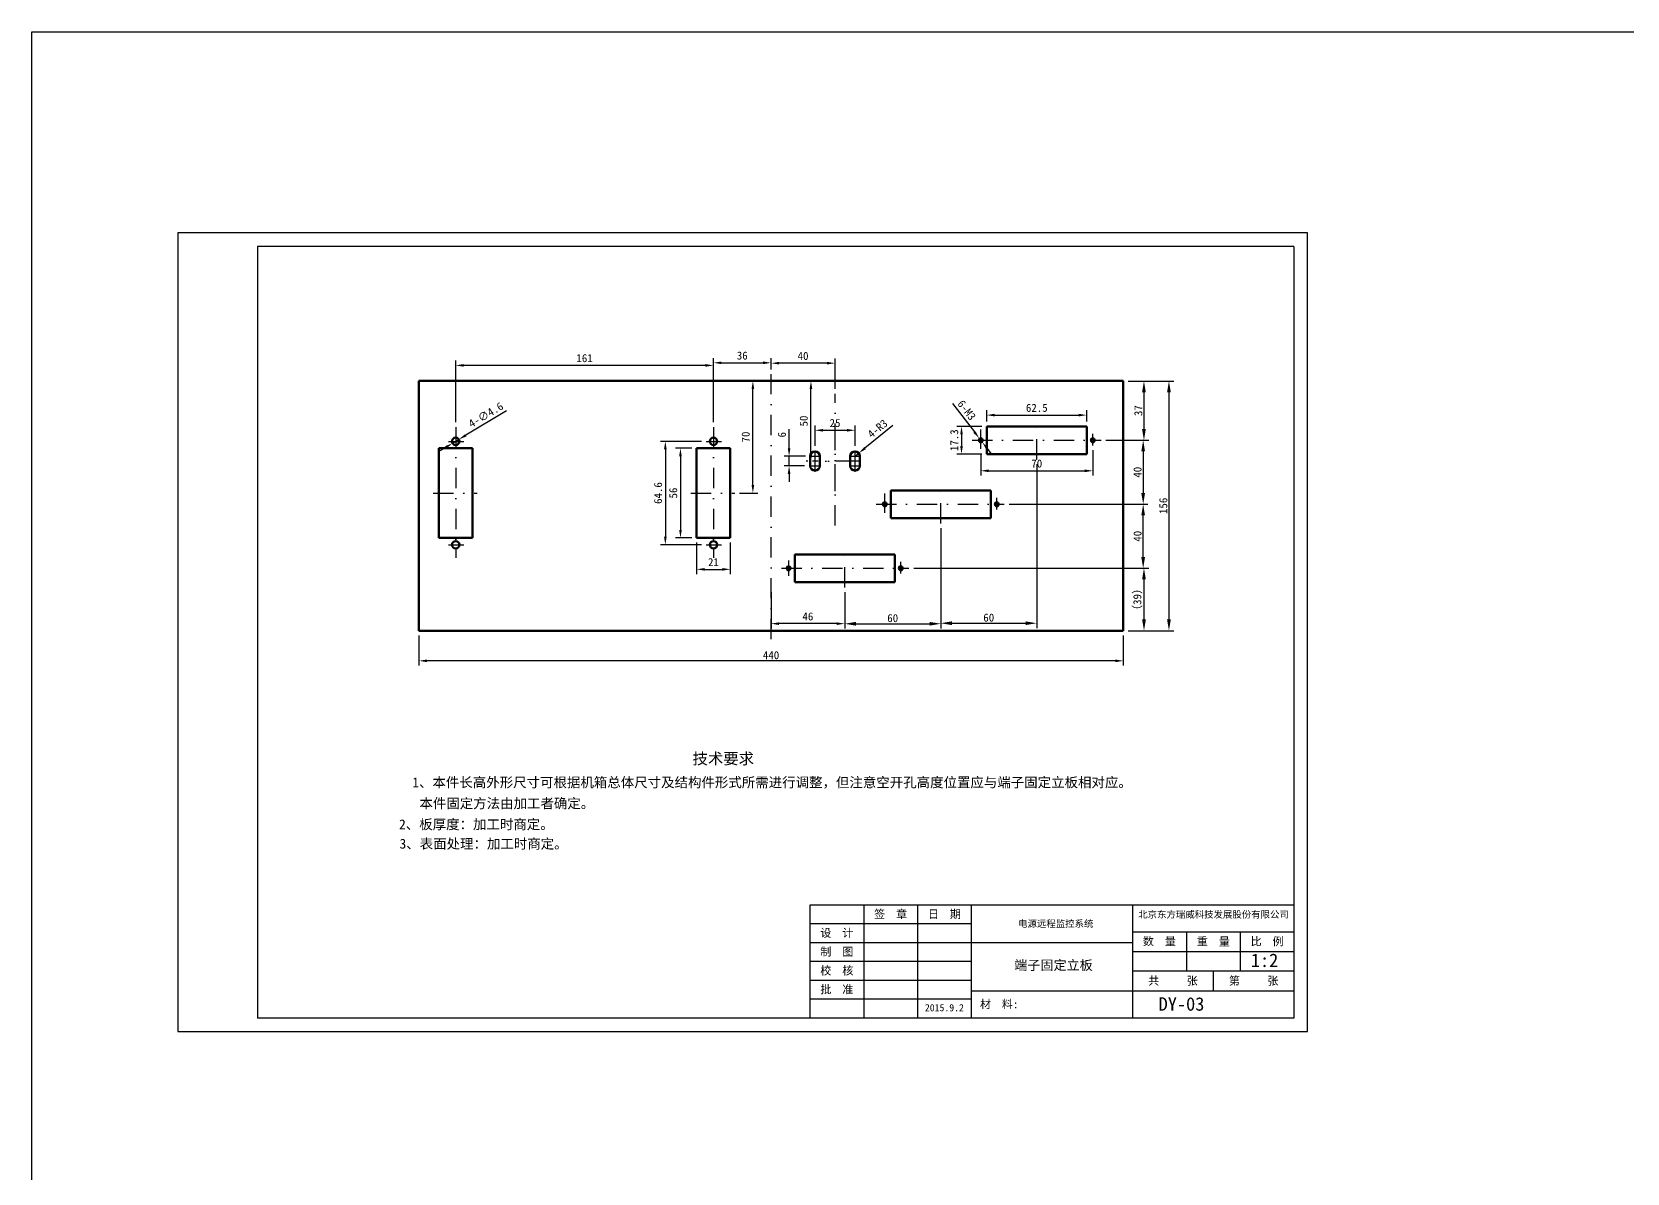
# Model space of a CAD drawing. Header units: millimetres. Extents: x 4100 to 7818, y 1137 to 2652.
# Drawn here: x 5395 to 6391, y 1852 to 2565 of the extents above; entities that cross this region are included whole.
import ezdxf

# ---------------------------------------------------------------- set-up
doc = ezdxf.new("R2010")
doc.units = ezdxf.units.MM
doc.linetypes.add('ACAD_ISO10W100', pattern=[18, 12, -3, 0, -3])
doc.linetypes.add('DASHDOTX2', pattern=[50.8, 25.4, -12.7, 0, -12.7])
doc.layers.get('0').update_dxf_attribs({"lineweight": 50})
doc.layers.get('Defpoints').update_dxf_attribs({"lineweight": 25})
doc.layers.add('1轮廓实线层', color=7, linetype='Continuous')
doc.layers.add('点划线', color=1, linetype='DASHDOTX2', lineweight=30)
doc.layers.add('细实线', color=1, linetype='Continuous', lineweight=30)
doc.styles.get("Standard").update_dxf_attribs({"font": 'SimSun.ttf', "height": 5})
doc.dimstyles.new('ISO-25', dxfattribs={"dimtxt": 8, "dimasz": 20, "dimexe": 5, "dimexo": 0.625, "dimgap": 20, "dimtad": 1, "dimdsep": 46, "dimtxsty": 'Standard', "dimcen": 2.5, "dimclrd": 4, "dimclre": 4, "dimclrt": 4, "dimadec": 0, "dimazin": 0, "dimtfac": 1, "dimtmove": 0, "dimatfit": 3, "dimfxl": 0, "dimarcsym": 0})

# ---------------------------------------------------------------- blocks, each defined once
blk = doc.blocks.new('*D118')
at = {"layer": 'Defpoints', "color": 0, "lineweight": -3}
for p in [(5636.46, 2190.67), (6076.46, 2190.67), (5636.46, 2171.85)]:
    blk.add_point(p, dxfattribs=at)
at = {"layer": '细实线', "color": 1, "lineweight": -2}
for p, q in [((5636.46, 2187.67), (5636.46, 2168.85)), ((6076.46, 2187.67), (6076.46, 2168.85)), ((6071.46, 2171.85), (5641.46, 2171.85))]:
    blk.add_line(p, q, dxfattribs=at)
at = {"layer": '细实线', "color": 1, "lineweight": -3}
for points in [[(5641.46, 2172.69), (5641.46, 2171.02), (5636.46, 2171.85)], [(6071.46, 2172.69), (6071.46, 2171.02), (6076.46, 2171.85)]]:
    blk.add_solid(points, dxfattribs=at)
at = {"layer": '细实线', "color": 1, "lineweight": -3, "insert": (5856.46, 2175.35), "char_height": 5, "attachment_point": 5}
blk.add_mtext('440', dxfattribs=at)
blk = doc.blocks.new('_None')
blk = doc.blocks.new('*D119')
at = {"layer": '1轮廓实线层', "color": 1, "lineweight": 25}
for p, q in [((6079.46, 2346.69), (6108.02, 2346.69)), ((6105.02, 2339.69), (6105.02, 2197.69)), ((6079.46, 2190.69), (6108.02, 2190.69))]:
    blk.add_line(p, q, dxfattribs=at)
at = {"layer": '1轮廓实线层', "color": 1, "lineweight": -3}
for points in [[(6103.85, 2339.69), (6106.19, 2339.69), (6105.02, 2346.69)], [(6103.85, 2197.69), (6106.19, 2197.69), (6105.02, 2190.69)]]:
    blk.add_solid(points, dxfattribs=at)
at = {"layer": 'Defpoints', "color": 0, "lineweight": -3}
for p in [(6076.46, 2346.69), (6076.46, 2190.69), (6105.02, 2190.69)]:
    blk.add_point(p, dxfattribs=at)
at = {"layer": '1轮廓实线层', "color": 1, "lineweight": -3, "insert": (6101.52, 2268.69), "char_height": 5, "attachment_point": 5, "rotation": 90}
blk.add_mtext('156', dxfattribs=at)
blk = doc.blocks.new('*D120')
at = {"layer": '1轮廓实线层', "color": 1, "lineweight": 25}
for p, q in [((6005.18, 2269.69), (6091.93, 2269.69)), ((6088.93, 2236.69), (6088.93, 2262.69)), ((5945.56, 2229.69), (6091.93, 2229.69))]:
    blk.add_line(p, q, dxfattribs=at)
at = {"layer": '1轮廓实线层', "color": 1, "lineweight": -3}
for points in [[(6087.76, 2262.69), (6090.09, 2262.69), (6088.93, 2269.69)], [(6087.76, 2236.69), (6090.09, 2236.69), (6088.93, 2229.69)]]:
    blk.add_solid(points, dxfattribs=at)
at = {"layer": 'Defpoints', "color": 0, "lineweight": -3}
for p in [(6002.18, 2269.69), (6088.93, 2269.69), (5942.56, 2229.69)]:
    blk.add_point(p, dxfattribs=at)
at = {"layer": '1轮廓实线层', "color": 1, "lineweight": -3, "insert": (6085.43, 2249.69), "char_height": 5, "attachment_point": 5, "rotation": 90}
blk.add_mtext('40', dxfattribs=at)
blk = doc.blocks.new('*D121')
at = {"layer": '1轮廓实线层', "color": 1, "lineweight": 25}
for p, q in [((6065.58, 2309.69), (6091.93, 2309.69)), ((6088.93, 2302.69), (6088.93, 2276.69)), ((6005.18, 2269.69), (6091.93, 2269.69))]:
    blk.add_line(p, q, dxfattribs=at)
at = {"layer": '1轮廓实线层', "color": 1, "lineweight": -3}
for points in [[(6087.76, 2302.69), (6090.09, 2302.69), (6088.93, 2309.69)], [(6087.76, 2276.69), (6090.09, 2276.69), (6088.93, 2269.69)]]:
    blk.add_solid(points, dxfattribs=at)
at = {"layer": 'Defpoints', "color": 0, "lineweight": -3}
for p in [(6062.58, 2309.69), (6002.18, 2269.69), (6088.93, 2269.69)]:
    blk.add_point(p, dxfattribs=at)
at = {"layer": '1轮廓实线层', "color": 1, "lineweight": -3, "insert": (6085.43, 2289.69), "char_height": 5, "attachment_point": 5, "rotation": 90}
blk.add_mtext('40', dxfattribs=at)
blk = doc.blocks.new('*D122')
at = {"layer": '1轮廓实线层', "color": 1, "lineweight": 25}
for p, q in [((5945.56, 2229.69), (6092.43, 2229.69)), ((6089.43, 2222.69), (6089.43, 2197.69)), ((6079.46, 2190.69), (6092.43, 2190.69))]:
    blk.add_line(p, q, dxfattribs=at)
at = {"layer": '1轮廓实线层', "color": 1, "lineweight": -3}
for points in [[(6088.26, 2222.69), (6090.59, 2222.69), (6089.43, 2229.69)], [(6088.26, 2197.69), (6090.59, 2197.69), (6089.43, 2190.69)]]:
    blk.add_solid(points, dxfattribs=at)
at = {"layer": 'Defpoints', "color": 0, "lineweight": -3}
for p in [(5942.56, 2229.69), (6076.46, 2190.69), (6089.43, 2190.69)]:
    blk.add_point(p, dxfattribs=at)
at = {"layer": '1轮廓实线层', "color": 1, "lineweight": -3, "insert": (6085.58, 2210.19), "char_height": 5, "attachment_point": 5, "rotation": 90}
blk.add_mtext('（39）', dxfattribs=at)
blk = doc.blocks.new('*D123')
at = {"layer": '1轮廓实线层', "color": 1, "lineweight": 25}
for p, q in [((6079.46, 2346.69), (6092.41, 2346.69)), ((6089.41, 2339.69), (6089.41, 2316.69)), ((6065.58, 2309.69), (6092.41, 2309.69))]:
    blk.add_line(p, q, dxfattribs=at)
at = {"layer": '1轮廓实线层', "color": 1, "lineweight": -3}
for points in [[(6088.24, 2339.69), (6090.57, 2339.69), (6089.41, 2346.69)], [(6088.24, 2316.69), (6090.57, 2316.69), (6089.41, 2309.69)]]:
    blk.add_solid(points, dxfattribs=at)
at = {"layer": 'Defpoints', "color": 0, "lineweight": -3}
for p in [(6076.46, 2346.69), (6062.58, 2309.69), (6089.41, 2309.69)]:
    blk.add_point(p, dxfattribs=at)
at = {"layer": '1轮廓实线层', "color": 1, "lineweight": -3, "insert": (6085.91, 2328.19), "char_height": 5, "attachment_point": 5, "rotation": 90}
blk.add_mtext('37', dxfattribs=at)
blk = doc.blocks.new('*D124')
at = {"layer": '1轮廓实线层', "color": 1, "lineweight": 25}
for p, q in [((5962.46, 2254.68), (5962.46, 2192.02)), ((5902.46, 2214.68), (5902.46, 2192.02)), ((5909.46, 2195.02), (5955.46, 2195.02))]:
    blk.add_line(p, q, dxfattribs=at)
at = {"layer": '1轮廓实线层', "color": 1, "lineweight": -3}
for points in [[(5909.46, 2196.18), (5909.46, 2193.85), (5902.46, 2195.02)], [(5955.46, 2196.18), (5955.46, 2193.85), (5962.46, 2195.02)]]:
    blk.add_solid(points, dxfattribs=at)
at = {"layer": 'Defpoints', "color": 0, "lineweight": -3}
for p in [(5962.46, 2257.68), (5902.46, 2217.68), (5962.46, 2195.02)]:
    blk.add_point(p, dxfattribs=at)
at = {"layer": '1轮廓实线层', "color": 1, "lineweight": -3, "insert": (5932.46, 2198.52), "char_height": 5, "attachment_point": 5}
blk.add_mtext('60', dxfattribs=at)
blk = doc.blocks.new('*D125')
at = {"layer": '1轮廓实线层', "color": 1, "lineweight": 25}
for p, q in [((6022.46, 2294.68), (6022.46, 2192.35)), ((5962.46, 2254.68), (5962.46, 2192.35)), ((5969.46, 2195.35), (6015.46, 2195.35))]:
    blk.add_line(p, q, dxfattribs=at)
at = {"layer": '1轮廓实线层', "color": 1, "lineweight": -3}
for points in [[(5969.46, 2196.52), (5969.46, 2194.19), (5962.46, 2195.35)], [(6015.46, 2196.52), (6015.46, 2194.19), (6022.46, 2195.35)]]:
    blk.add_solid(points, dxfattribs=at)
at = {"layer": 'Defpoints', "color": 0, "lineweight": -3}
for p in [(6022.46, 2297.68), (5962.46, 2257.68), (6022.46, 2195.35)]:
    blk.add_point(p, dxfattribs=at)
at = {"layer": '1轮廓实线层', "color": 1, "lineweight": -3, "insert": (5992.46, 2198.85), "char_height": 5, "attachment_point": 5}
blk.add_mtext('60', dxfattribs=at)
blk = doc.blocks.new('*D116')
at = {"layer": '1轮廓实线层', "color": 1, "lineweight": 25}
for p, q in [((5856.46, 2214.68), (5856.46, 2192.08)), ((5902.46, 2214.68), (5902.46, 2192.08)), ((5897.46, 2195.08), (5861.46, 2195.08))]:
    blk.add_line(p, q, dxfattribs=at)
at = {"layer": '1轮廓实线层', "color": 1, "lineweight": -3}
for points in [[(5861.46, 2195.91), (5861.46, 2194.24), (5856.46, 2195.08)], [(5897.46, 2195.91), (5897.46, 2194.24), (5902.46, 2195.08)]]:
    blk.add_solid(points, dxfattribs=at)
at = {"layer": 'Defpoints', "color": 0, "lineweight": -3}
for p in [(5856.46, 2217.68), (5902.46, 2217.68), (5856.46, 2195.08)]:
    blk.add_point(p, dxfattribs=at)
at = {"layer": '1轮廓实线层', "color": 1, "lineweight": -3, "insert": (5879.46, 2199.58), "char_height": 5, "attachment_point": 5}
blk.add_mtext('46', dxfattribs=at)
blk = doc.blocks.new('*D117')
at = {"layer": '1轮廓实线层', "color": 1, "lineweight": 25}
for p, q in [((5879.35, 2346.69), (5878.39, 2346.69)), ((5881.39, 2301.69), (5881.39, 2341.69)), ((5879.35, 2296.69), (5878.39, 2296.69))]:
    blk.add_line(p, q, dxfattribs=at)
at = {"layer": '1轮廓实线层', "color": 1, "lineweight": -3}
for points in [[(5880.55, 2341.69), (5882.22, 2341.69), (5881.39, 2346.69)], [(5880.55, 2301.69), (5882.22, 2301.69), (5881.39, 2296.69)]]:
    blk.add_solid(points, dxfattribs=at)
at = {"layer": 'Defpoints', "color": 0, "lineweight": -3}
for p in [(5881.39, 2346.69), (5882.35, 2346.69), (5882.35, 2296.69)]:
    blk.add_point(p, dxfattribs=at)
at = {"layer": '1轮廓实线层', "color": 1, "lineweight": -3, "insert": (5876.89, 2321.69), "char_height": 5, "attachment_point": 5, "rotation": 90}
blk.add_mtext('50', dxfattribs=at)
blk = doc.blocks.new('*D126')
at = {"layer": '1轮廓实线层', "color": 1, "lineweight": 25}
for p, q in [((5856.46, 2353.94), (5856.46, 2360.82)), ((5891.42, 2357.82), (5861.46, 2357.82)), ((5896.42, 2341.7), (5896.42, 2360.82))]:
    blk.add_line(p, q, dxfattribs=at)
at = {"layer": '1轮廓实线层', "color": 1, "lineweight": -3}
for points in [[(5861.46, 2358.65), (5861.46, 2356.99), (5856.46, 2357.82)], [(5891.42, 2358.65), (5891.42, 2356.99), (5896.42, 2357.82)]]:
    blk.add_solid(points, dxfattribs=at)
at = {"layer": 'Defpoints', "color": 0, "lineweight": -3}
for p in [(5856.46, 2357.82), (5856.46, 2350.94), (5896.42, 2338.7)]:
    blk.add_point(p, dxfattribs=at)
at = {"layer": '1轮廓实线层', "color": 1, "lineweight": -3, "insert": (5876.44, 2362.32), "char_height": 5, "attachment_point": 5}
blk.add_mtext('40', dxfattribs=at)
blk = doc.blocks.new('*D127')
at = {"layer": '1轮廓实线层', "color": 1, "lineweight": 25}
for p, q in [((5820.46, 2320.88), (5820.46, 2361.05)), ((5825.46, 2358.05), (5851.46, 2358.05)), ((5856.46, 2353.94), (5856.46, 2361.05))]:
    blk.add_line(p, q, dxfattribs=at)
at = {"layer": '1轮廓实线层', "color": 1, "lineweight": -3}
for points in [[(5825.46, 2358.89), (5825.46, 2357.22), (5820.46, 2358.05)], [(5851.46, 2358.89), (5851.46, 2357.22), (5856.46, 2358.05)]]:
    blk.add_solid(points, dxfattribs=at)
at = {"layer": 'Defpoints', "color": 0, "lineweight": -3}
for p in [(5856.46, 2358.05), (5856.46, 2350.94), (5820.46, 2317.88)]:
    blk.add_point(p, dxfattribs=at)
at = {"layer": '1轮廓实线层', "color": 1, "lineweight": -3, "insert": (5838.46, 2362.55), "char_height": 5, "attachment_point": 5}
blk.add_mtext('36', dxfattribs=at)
blk = doc.blocks.new('*D128')
at = {"layer": '1轮廓实线层', "color": 1, "lineweight": 25}
for p, q in [((5659.46, 2320.88), (5659.46, 2359.44)), ((5815.46, 2356.44), (5664.46, 2356.44)), ((5820.46, 2320.88), (5820.46, 2359.44))]:
    blk.add_line(p, q, dxfattribs=at)
at = {"layer": '1轮廓实线层', "color": 1, "lineweight": -3}
for points in [[(5664.46, 2357.27), (5664.46, 2355.6), (5659.46, 2356.44)], [(5815.46, 2357.27), (5815.46, 2355.6), (5820.46, 2356.44)]]:
    blk.add_solid(points, dxfattribs=at)
at = {"layer": 'Defpoints', "color": 0, "lineweight": -3}
for p in [(5659.46, 2356.44), (5659.46, 2317.88), (5820.46, 2317.88)]:
    blk.add_point(p, dxfattribs=at)
at = {"layer": '1轮廓实线层', "color": 1, "lineweight": -3, "insert": (5739.96, 2360.94), "char_height": 5, "attachment_point": 5}
blk.add_mtext('161', dxfattribs=at)
blk = doc.blocks.new('*D129')
at = {"layer": '1轮廓实线层', "color": 1, "lineweight": 25}
for p, q in [((5836.84, 2346.69), (5848.11, 2346.69)), ((5845.11, 2281.69), (5845.11, 2341.69)), ((5836.84, 2276.69), (5848.11, 2276.69))]:
    blk.add_line(p, q, dxfattribs=at)
at = {"layer": '1轮廓实线层', "color": 1, "lineweight": -3}
for points in [[(5844.27, 2341.69), (5845.94, 2341.69), (5845.11, 2346.69)], [(5844.27, 2281.69), (5845.94, 2281.69), (5845.11, 2276.69)]]:
    blk.add_solid(points, dxfattribs=at)
at = {"layer": 'Defpoints', "color": 0, "lineweight": -3}
for p in [(5833.84, 2346.69), (5845.11, 2346.69), (5833.84, 2276.69)]:
    blk.add_point(p, dxfattribs=at)
at = {"layer": '1轮廓实线层', "color": 1, "lineweight": -3, "insert": (5840.61, 2311.69), "char_height": 5, "attachment_point": 5, "rotation": 90}
blk.add_mtext('70', dxfattribs=at)
blk = doc.blocks.new('*D130')
at = {"layer": '1轮廓实线层', "color": 1, "lineweight": 25}
for p, q in [((5991.21, 2321.34), (5991.21, 2328.38)), ((5996.21, 2325.38), (6048.71, 2325.38)), ((6053.71, 2321.34), (6053.71, 2328.38))]:
    blk.add_line(p, q, dxfattribs=at)
at = {"layer": '1轮廓实线层', "color": 1, "lineweight": -3}
for points in [[(5996.21, 2326.21), (5996.21, 2324.55), (5991.21, 2325.38)], [(6048.71, 2326.21), (6048.71, 2324.55), (6053.71, 2325.38)]]:
    blk.add_solid(points, dxfattribs=at)
at = {"layer": 'Defpoints', "color": 0, "lineweight": -3}
for p in [(6053.71, 2325.38), (5991.21, 2318.34), (6053.71, 2318.34)]:
    blk.add_point(p, dxfattribs=at)
at = {"layer": '1轮廓实线层', "color": 1, "lineweight": -3, "insert": (6022.46, 2329.88), "char_height": 5, "attachment_point": 5}
blk.add_mtext('62.5', dxfattribs=at)
blk = doc.blocks.new('*D131')
at = {"layer": '1轮廓实线层', "color": 1, "lineweight": 25}
for p, q in [((5988.21, 2318.34), (5972.44, 2318.34)), ((5975.44, 2313.34), (5975.44, 2306.04)), ((5988.21, 2301.04), (5972.44, 2301.04))]:
    blk.add_line(p, q, dxfattribs=at)
at = {"layer": '1轮廓实线层', "color": 1, "lineweight": -3}
for points in [[(5974.61, 2313.34), (5976.27, 2313.34), (5975.44, 2318.34)], [(5974.61, 2306.04), (5976.27, 2306.04), (5975.44, 2301.04)]]:
    blk.add_solid(points, dxfattribs=at)
at = {"layer": 'Defpoints', "color": 0, "lineweight": -3}
for p in [(5991.21, 2318.34), (5975.44, 2301.04), (5991.21, 2301.04)]:
    blk.add_point(p, dxfattribs=at)
at = {"layer": '1轮廓实线层', "color": 1, "lineweight": -3, "insert": (5970.94, 2309.69), "char_height": 5, "attachment_point": 5, "rotation": 90}
blk.add_mtext('17.3', dxfattribs=at)
blk = doc.blocks.new('*D132')
at = {"layer": '1轮廓实线层', "color": 1, "lineweight": 25}
for p, q in [((6057.46, 2303.45), (6057.46, 2287.59)), ((5987.46, 2301.3), (5987.46, 2287.59)), ((5992.46, 2290.59), (6052.46, 2290.59))]:
    blk.add_line(p, q, dxfattribs=at)
at = {"layer": '1轮廓实线层', "color": 1, "lineweight": -3}
for points in [[(5992.46, 2291.43), (5992.46, 2289.76), (5987.46, 2290.59)], [(6052.46, 2291.43), (6052.46, 2289.76), (6057.46, 2290.59)]]:
    blk.add_solid(points, dxfattribs=at)
at = {"layer": 'Defpoints', "color": 0, "lineweight": -3}
for p in [(5987.46, 2304.3), (6057.46, 2306.45), (6057.46, 2290.59)]:
    blk.add_point(p, dxfattribs=at)
at = {"layer": '1轮廓实线层', "color": 1, "lineweight": -3, "insert": (6022.46, 2295.09), "char_height": 5, "attachment_point": 5}
blk.add_mtext('70', dxfattribs=at)
blk = doc.blocks.new('*D133')
at = {"layer": '1轮廓实线层', "color": 1, "lineweight": 25}
for p, q in [((5969.79, 2332.62), (5983.49, 2314.84)), ((5988.38, 2308.51), (5986.54, 2310.88)), ((5991.43, 2304.55), (5994.48, 2300.59))]:
    blk.add_line(p, q, dxfattribs=at)
at = {"layer": '1轮廓实线层', "color": 1, "lineweight": -3}
for points in [[(5984.15, 2315.35), (5982.83, 2314.33), (5986.54, 2310.88)], [(5992.09, 2305.05), (5990.77, 2304.04), (5988.38, 2308.51)]]:
    blk.add_solid(points, dxfattribs=at)
at = {"layer": 'Defpoints', "color": 0, "lineweight": -3}
for p in [(5986.54, 2310.88), (5988.38, 2308.51)]:
    blk.add_point(p, dxfattribs=at)
at = {"layer": '1轮廓实线层', "color": 1, "lineweight": -3, "insert": (5978.68, 2328.46), "char_height": 5, "attachment_point": 5, "rotation": 307.6267}
blk.add_mtext('6-M3', dxfattribs=at)
blk = doc.blocks.new('*D134')
at = {"layer": '1轮廓实线层', "color": 1, "lineweight": 25}
for p, q in [((5691.2, 2328.05), (5665.72, 2312.75)), ((5653.2, 2305.24), (5648.91, 2302.66)), ((5657.49, 2307.81), (5661.43, 2310.18))]:
    blk.add_line(p, q, dxfattribs=at)
at = {"layer": '1轮廓实线层', "color": 1, "lineweight": -3}
for points in [[(5665.29, 2313.47), (5666.15, 2312.04), (5661.43, 2310.18)], [(5652.77, 2305.95), (5653.63, 2304.52), (5657.49, 2307.81)]]:
    blk.add_solid(points, dxfattribs=at)
at = {"layer": 'Defpoints', "color": 0, "lineweight": -3}
for p in [(5657.49, 2307.81), (5661.43, 2310.18)]:
    blk.add_point(p, dxfattribs=at)
at = {"layer": '1轮廓实线层', "color": 1, "lineweight": -3, "insert": (5678.29, 2325.54), "char_height": 5, "attachment_point": 5, "rotation": 30.97456}
blk.add_mtext('4-∅4.6', dxfattribs=at)
blk = doc.blocks.new('*D137')
at = {"layer": '1轮廓实线层', "color": 1, "lineweight": 25}
for p, q in [((5806.96, 2304.69), (5796.85, 2304.69)), ((5799.85, 2299.69), (5799.85, 2253.69)), ((5806.96, 2248.69), (5796.85, 2248.69))]:
    blk.add_line(p, q, dxfattribs=at)
at = {"layer": '1轮廓实线层', "color": 1, "lineweight": -3}
for points in [[(5799.02, 2299.69), (5800.68, 2299.69), (5799.85, 2304.69)], [(5799.02, 2253.69), (5800.68, 2253.69), (5799.85, 2248.69)]]:
    blk.add_solid(points, dxfattribs=at)
at = {"layer": 'Defpoints', "color": 0, "lineweight": -3}
for p in [(5809.96, 2304.69), (5799.85, 2248.69), (5809.96, 2248.69)]:
    blk.add_point(p, dxfattribs=at)
at = {"layer": '1轮廓实线层', "color": 1, "lineweight": -3, "insert": (5795.35, 2276.69), "char_height": 5, "attachment_point": 5, "rotation": 90}
blk.add_mtext('56', dxfattribs=at)
blk = doc.blocks.new('*D138')
at = {"layer": '1轮廓实线层', "color": 1, "lineweight": 25}
for p, q in [((5809.96, 2245.69), (5809.96, 2226.02)), ((5830.96, 2245.69), (5830.96, 2226.02)), ((5814.96, 2229.02), (5825.96, 2229.02))]:
    blk.add_line(p, q, dxfattribs=at)
at = {"layer": '1轮廓实线层', "color": 1, "lineweight": -3}
for points in [[(5814.96, 2229.86), (5814.96, 2228.19), (5809.96, 2229.02)], [(5825.96, 2229.86), (5825.96, 2228.19), (5830.96, 2229.02)]]:
    blk.add_solid(points, dxfattribs=at)
at = {"layer": 'Defpoints', "color": 0, "lineweight": -3}
for p in [(5809.96, 2248.69), (5830.96, 2248.69), (5830.96, 2229.02)]:
    blk.add_point(p, dxfattribs=at)
at = {"layer": '1轮廓实线层', "color": 1, "lineweight": -3, "insert": (5820.46, 2233.52), "char_height": 5, "attachment_point": 5}
blk.add_mtext('21', dxfattribs=at)
blk = doc.blocks.new('*D139')
at = {"layer": '1轮廓实线层', "color": 1, "lineweight": 25}
for p, q in [((5812.98, 2308.99), (5787.41, 2308.99)), ((5790.41, 2303.99), (5790.41, 2249.39)), ((5812.98, 2244.39), (5787.41, 2244.39))]:
    blk.add_line(p, q, dxfattribs=at)
at = {"layer": '1轮廓实线层', "color": 1, "lineweight": -3}
for points in [[(5789.58, 2303.99), (5791.24, 2303.99), (5790.41, 2308.99)], [(5789.58, 2249.39), (5791.24, 2249.39), (5790.41, 2244.39)]]:
    blk.add_solid(points, dxfattribs=at)
at = {"layer": 'Defpoints', "color": 0, "lineweight": -3}
for p in [(5815.98, 2308.99), (5790.41, 2244.39), (5815.98, 2244.39)]:
    blk.add_point(p, dxfattribs=at)
at = {"layer": '1轮廓实线层', "color": 1, "lineweight": -3, "insert": (5785.91, 2276.69), "char_height": 5, "attachment_point": 5, "rotation": 90}
blk.add_mtext('64.6', dxfattribs=at)
blk = doc.blocks.new('*D175')
at = {"layer": '1轮廓实线层', "color": 1, "lineweight": 25}
for p, q in [((5932.61, 2318.95), (5915.13, 2304.74)), ((5908.92, 2299.69), (5911.25, 2301.59))]:
    blk.add_line(p, q, dxfattribs=at)
at = {"layer": '1轮廓实线层', "color": 1, "lineweight": -3}
blk.add_solid([(5914.61, 2305.39), (5915.66, 2304.09), (5911.25, 2301.59)], dxfattribs=at)
at = {"layer": 'Defpoints', "color": 0, "lineweight": -3}
for p in [(5908.92, 2299.69), (5911.25, 2301.59)]:
    blk.add_point(p, dxfattribs=at)
at = {"layer": '1轮廓实线层', "color": 1, "lineweight": -3, "insert": (5922.97, 2316.92), "char_height": 5, "attachment_point": 5, "rotation": 39.11927}
blk.add_mtext('4-R3', dxfattribs=at)
blk = doc.blocks.new('*D176')
at = {"layer": '1轮廓实线层', "color": 1, "lineweight": 25}
for p, q in [((5867.72, 2304.69), (5867.72, 2316.55)), ((5877.92, 2299.69), (5864.72, 2299.69)), ((5877.34, 2293.69), (5864.72, 2293.69)), ((5867.72, 2293.69), (5867.72, 2299.69)), ((5867.72, 2288.69), (5867.72, 2283.69))]:
    blk.add_line(p, q, dxfattribs=at)
at = {"layer": '1轮廓实线层', "color": 1, "lineweight": -3}
for points in [[(5866.88, 2304.69), (5868.55, 2304.69), (5867.72, 2299.69)], [(5866.88, 2288.69), (5868.55, 2288.69), (5867.72, 2293.69)]]:
    blk.add_solid(points, dxfattribs=at)
at = {"layer": 'Defpoints', "color": 0, "lineweight": -3}
for p in [(5867.72, 2299.69), (5880.34, 2293.69), (5880.92, 2299.69), (6562.58, 1626.07), (6562.58, 1480.07), (6595.68, 1480.07)]:
    blk.add_point(p, dxfattribs=at)
at = {"layer": '细实线', "color": 1, "lineweight": 25}
for p, q in [((6565.58, 1626.07), (6598.68, 1626.07)), ((6595.68, 1621.07), (6595.68, 1485.07)), ((6565.58, 1480.07), (6598.68, 1480.07))]:
    blk.add_line(p, q, dxfattribs=at)
at = {"layer": '细实线', "color": 1, "lineweight": -3}
for points in [[(6594.84, 1621.07), (6596.51, 1621.07), (6595.68, 1626.07)], [(6594.84, 1485.07), (6596.51, 1485.07), (6595.68, 1480.07)]]:
    blk.add_solid(points, dxfattribs=at)
at = {"layer": '1轮廓实线层', "color": 1, "lineweight": -3, "insert": (5863.22, 2313.12), "char_height": 5, "attachment_point": 5, "rotation": 90}
blk.add_mtext('6', dxfattribs=at)
at = {"layer": '细实线', "color": 1, "lineweight": -3, "insert": (6591.18, 1553.07), "char_height": 5, "attachment_point": 5, "rotation": 90}
blk.add_mtext('146', dxfattribs=at)
blk = doc.blocks.new('*D178')
at = {"layer": '1轮廓实线层', "color": 1, "lineweight": 25}
for p, q in [((5883.92, 2306.14), (5883.92, 2318.91)), ((5888.92, 2315.91), (5903.92, 2315.91)), ((5908.92, 2306.14), (5908.92, 2318.91))]:
    blk.add_line(p, q, dxfattribs=at)
at = {"layer": '1轮廓实线层', "color": 1, "lineweight": -3}
for points in [[(5888.92, 2316.75), (5888.92, 2315.08), (5883.92, 2315.91)], [(5903.92, 2316.75), (5903.92, 2315.08), (5908.92, 2315.91)]]:
    blk.add_solid(points, dxfattribs=at)
at = {"layer": 'Defpoints', "color": 0, "lineweight": -3}
for p in [(5908.92, 2315.91), (5883.92, 2303.14), (5908.92, 2303.14), (6563.99, 1595.07), (6563.99, 1511.07), (6573.23, 1511.07)]:
    blk.add_point(p, dxfattribs=at)
at = {"layer": '细实线', "color": 1, "lineweight": 25}
for p, q in [((6566.99, 1595.07), (6576.23, 1595.07)), ((6573.23, 1590.07), (6573.23, 1516.07)), ((6566.99, 1511.07), (6576.23, 1511.07))]:
    blk.add_line(p, q, dxfattribs=at)
at = {"layer": '细实线', "color": 1, "lineweight": -3}
for points in [[(6572.39, 1590.07), (6574.06, 1590.07), (6573.23, 1595.07)], [(6572.39, 1516.07), (6574.06, 1516.07), (6573.23, 1511.07)]]:
    blk.add_solid(points, dxfattribs=at)
at = {"layer": '1轮廓实线层', "color": 1, "lineweight": -3, "insert": (5896.42, 2320.41), "char_height": 5, "attachment_point": 5}
blk.add_mtext('25', dxfattribs=at)
at = {"layer": '细实线', "color": 1, "lineweight": -3, "insert": (6568.73, 1553.07), "char_height": 5, "attachment_point": 5, "rotation": 90}
blk.add_mtext('84', dxfattribs=at)

msp = doc.modelspace()

# ---------------------------------------------------------------- linework, layer by layer
at = {"lineweight": -3, "ltscale": 2}
for p, q in [((6183.148, 2430.796), (5535.527, 2430.796)), ((5535.527, 2430.796), (5535.527, 1948.636)), ((6183.148, 2430.796), (6183.148, 1948.636)), ((5880.748, 2019.196), (5880.748, 1948.636)), ((6183.148, 2019.196), (5880.748, 2019.196)), ((5981.548, 2019.196), (5981.548, 1948.636)), ((6082.348, 2019.196), (6082.348, 1948.636)), ((6183.148, 1948.636), (5535.527, 1948.636))]:
    msp.add_line(p, q, dxfattribs=at)
at = {"layer": '1轮廓实线层', "lineweight": 50}
for p, q in [((5636.46, 2346.694), (5636.46, 2190.694)), ((5636.46, 2346.694), (6076.46, 2346.694)), ((5840.46, 2346.694), (5842.46, 2346.694)), ((6071.46, 2346.694), (6076.46, 2346.694)), ((6076.46, 2190.694), (6076.46, 2346.694)), ((5991.21, 2301.044), (5991.21, 2318.344)), ((5991.21, 2318.344), (6053.71, 2318.344)), ((6053.71, 2301.044), (6053.71, 2318.344)), ((5648.96, 2304.694), (5648.96, 2248.694)), ((5648.96, 2304.694), (5669.96, 2304.694)), ((5669.96, 2304.694), (5669.96, 2248.694)), ((5809.96, 2304.694), (5809.96, 2248.694)), ((5809.96, 2304.694), (5830.96, 2304.694)), ((5830.96, 2304.694), (5830.96, 2248.694)), ((5880.924, 2293.694), (5880.924, 2299.694)), ((5886.924, 2293.694), (5886.924, 2299.694)), ((5905.924, 2293.694), (5905.924, 2299.694)), ((5911.924, 2293.694), (5911.924, 2299.694)), ((5991.21, 2301.044), (6053.71, 2301.044)), ((5931.21, 2261.044), (5931.21, 2278.344)), ((5931.21, 2278.344), (5993.71, 2278.344)), ((5993.71, 2261.044), (5993.71, 2278.344)), ((5931.21, 2261.044), (5993.71, 2261.044)), ((5648.96, 2248.694), (5669.96, 2248.694)), ((5809.96, 2248.694), (5830.96, 2248.694)), ((5871.21, 2221.044), (5871.21, 2238.344)), ((5871.21, 2238.344), (5933.71, 2238.344)), ((5933.71, 2221.044), (5933.71, 2238.344)), ((5871.21, 2221.044), (5933.71, 2221.044)), ((5636.46, 2190.694), (6076.46, 2190.694))]:
    msp.add_line(p, q, dxfattribs=at)
at = {"layer": '1轮廓实线层', "lineweight": -3}
msp.add_lwpolyline([(5394.694, 2564.806), (7818.287, 2564.806), (7818.287, 1138.783), (5394.694, 1138.783)], close=True, dxfattribs=at)
at = {"layer": '1轮廓实线层', "lineweight": 50}
for centre, radius in [((5659.46, 2308.994), 2.3), ((5820.46, 2308.994), 2.3), ((5987.46, 2309.694), 1.158), ((6057.46, 2309.694), 1.158), ((5927.46, 2269.694), 1.158), ((5997.46, 2269.694), 1.158), ((5659.46, 2244.394), 2.3), ((5820.46, 2244.394), 2.3), ((5867.46, 2229.694), 1.158), ((5937.46, 2229.694), 1.158)]:
    msp.add_circle(centre, radius, dxfattribs=at)
for centre, start, end in [((5883.924, 2299.694), 0, 180), ((5908.924, 2299.694), 0, 180), ((5883.924, 2293.694), 180, 0), ((5908.924, 2293.694), 180, 0)]:
    msp.add_arc(centre, 3, start, end, dxfattribs=at)
at = {"layer": '点划线', "lineweight": -3, "ltscale": 0.5}
for p, q in [((5856.46, 2185.404), (5856.46, 2350.941)), ((5896.424, 2256.458), (5896.424, 2338.7)), ((5659.46, 2317.875), (5659.46, 2236.194)), ((5820.46, 2317.875), (5820.46, 2236.194)), ((5896.424, 2277.941), (5896.424, 2316.211)), ((5987.46, 2304.303), (5987.46, 2316.378)), ((6022.46, 2297.679), (6022.46, 2321.61)), ((6057.46, 2306.45), (6057.46, 2313.713)), ((5654.978, 2308.994), (5664.521, 2308.994)), ((5815.978, 2308.994), (5825.521, 2308.994)), ((5883.924, 2289.996), (5883.924, 2303.142)), ((5982.053, 2309.694), (6062.583, 2309.694)), ((5880.343, 2299.694), (5887.409, 2299.694)), ((5880.343, 2293.694), (5887.409, 2293.694)), ((5911.46, 2296.694), (5882.351, 2296.694)), ((5909.638, 2296.694), (5883.364, 2296.694)), ((5905.343, 2299.694), (5912.409, 2299.694)), ((5905.343, 2293.694), (5912.409, 2293.694)), ((5645.434, 2276.694), (5672.838, 2276.694)), ((5806.434, 2276.694), (5833.838, 2276.694)), ((5927.46, 2264.303), (5927.46, 2276.378)), ((5962.46, 2257.679), (5962.46, 2281.61)), ((5997.46, 2266.45), (5997.46, 2273.713)), ((5922.053, 2269.694), (6002.177, 2269.694)), ((5654.978, 2244.394), (5664.521, 2244.394)), ((5815.978, 2244.394), (5825.521, 2244.394)), ((5867.46, 2224.865), (5867.46, 2234.476)), ((5902.46, 2217.679), (5902.46, 2241.61)), ((5937.46, 2226.45), (5937.46, 2233.713)), ((5862.952, 2229.694), (5942.56, 2229.694))]:
    msp.add_line(p, q, dxfattribs=at)
at = {"layer": '点划线', "linetype": 'ACAD_ISO10W100'}
msp.add_line((5908.924, 2289.996), (5908.924, 2303.142), dxfattribs=at)
at = {"layer": '细实线', "color": 1, "lineweight": -3, "ltscale": 2}
for p, q in [((5914.348, 2019.196), (5914.348, 1948.636)), ((5947.948, 2019.196), (5947.948, 1948.636)), ((5981.548, 2007.436), (5880.748, 2007.436)), ((5981.548, 1995.676), (5880.748, 1995.676)), ((6082.348, 1995.69), (5981.548, 1995.69)), ((6183.148, 2002.396), (6082.348, 2002.396)), ((6115.948, 2002.396), (6115.948, 1977.868)), ((6149.548, 2002.396), (6149.548, 1977.868)), ((5981.548, 1983.916), (5880.748, 1983.916)), ((6183.148, 1990.132), (6082.348, 1990.132)), ((6183.148, 1977.868), (6082.348, 1977.868)), ((6132.748, 1977.868), (6132.748, 1965.436)), ((5981.548, 1972.156), (5880.748, 1972.156)), ((6183.148, 1965.436), (5981.548, 1965.436)), ((5981.548, 1960.396), (5880.748, 1960.396)), ((5981.548, 1960.396), (5880.748, 1960.396)), ((5981.548, 1960.396), (5880.748, 1960.396))]:
    msp.add_line(p, q, dxfattribs=at)
msp.add_lwpolyline([(5485.948, 1940.236), (6191.548, 1940.236), (6191.548, 2439.196), (5485.948, 2439.196)], close=True, dxfattribs=at)
at = {"layer": '细实线', "color": 3, "lineweight": -3}
for centre in [(5987.46, 2309.694), (6057.46, 2309.694), (5927.46, 2269.694), (5997.46, 2269.694), (5867.46, 2229.694), (5937.46, 2229.694)]:
    msp.add_arc(centre, 1.5, 113.402358, 19.890583, dxfattribs=at)

# ---------------------------------------------------------------- texts
at = {"lineweight": -3, "ltscale": 2, "char_height": 5.04}
for s, insert, width, attachment_point in [('签  章', (5931.148, 2013.316), 33.6, 5), ('日  期', (5964.748, 2013.316), 33.6, 5), ('设  计', (5897.548, 2001.556), 33.6, 5), ('制  图', (5897.548, 1989.796), 33.6, 5), ('数  量', (6099.03, 1996.323), 32.12546, 5), ('重  量', (6132.748, 1996.264), 33.6, 5), ('比  例', (6166.348, 1996.264), 33.6, 5), ('校  核', (5897.548, 1978.036), 33.6, 5), ('共     张', (6107.548, 1971.652), 50.4, 5), ('第     张', (6157.948, 1971.652), 50.4, 5), ('批  准', (5897.548, 1966.276), 33.6, 5), ('{\\H0.8889x;2015.9.2}', (5964.748, 1955.109), 47.64418, 5), ('材  料:', (5986.967, 1957.036), 100.8, 4)]:
    msp.add_mtext(s, dxfattribs=dict(at, insert=insert, width=width, attachment_point=attachment_point))
at = {"layer": '细实线', "lineweight": -3}
for s, p in [('1:2', (6156.197, 1980.541)), ('DY-03', (6098.586, 1953.264))]:
    msp.add_text(s, height=8.4, dxfattribs=at).set_placement(p)
at = {"layer": '细实线', "lineweight": -3, "attachment_point": 5}
for s, insert, char_height, width in [('技术要求', (5826.633, 2110.355), 7.04, 105.6), ('\\pt18.4742,67.7075,123.083;1、本件长高外形尺寸可根据机箱总体尺寸及结构件形式所需进行调整，但注意空开孔高度位置应与端子固定立板相对应。', (5857.093, 2095.485), 6.16, 485.18171), ('本件固定方法由加工者确定。', (5691.402, 2082.459), 6.16, 137.21997), ('2、板厚度：加工时商定。', (5672.361, 2069.359), 6.16, 105.6), ('3、表面处理：加工时商定。', (5676.863, 2057.243), 6.16, 105.6), ('{\\H0.625x;北京东方瑞威科技发展股份有限公司}', (6132.887, 2013.155), 6.72, 100.8), ('{\\H0.625x;电源远程监控系统}', (6034.313, 2007.409), 6.72, 142.84231), ('{\\H0.5952x;端子固定立板}', (6032.901, 1981.37), 10.08, 201.6)]:
    msp.add_mtext(s, dxfattribs=dict(at, insert=insert, char_height=char_height, width=width))

# ---------------------------------------------------------------- dimensions: what is measured, and where the dimension line sits
at = {"layer": '1轮廓实线层', "lineweight": -3}
for base, p1, p2, override, picture, middle in [((5659.46, 2356.436), (5820.46, 2317.875), (5659.46, 2317.875), {"dimtxt": 5, "dimasz": 5, "dimexe": 3, "dimexo": 3, "dimgap": 2, "dimdec": 1, "dimclrd": 1, "dimclre": 1, "dimclrt": 1, "dimtp": 0.1, "dimtm": 0.1, "dimtdec": 1, "dimldrblk": 'None', "dimlwd": 25, "dimlwe": 25}, '*D128', (5739.96, 2360.936)), ((5856.46, 2358.055), (5820.46, 2317.875), (5856.46, 2350.941), {"dimtxt": 5, "dimasz": 5, "dimexe": 3, "dimexo": 3, "dimgap": 2, "dimdec": 1, "dimclrd": 1, "dimclre": 1, "dimclrt": 1, "dimtp": 0.1, "dimtm": 0.1, "dimtdec": 1, "dimldrblk": 'None', "dimlwd": 25, "dimlwe": 25}, '*D127', (5838.46, 2362.555)), ((5856.46, 2357.819), (5896.424, 2338.7), (5856.46, 2350.941), {"dimtxt": 5, "dimasz": 5, "dimexe": 3, "dimexo": 3, "dimgap": 2, "dimdec": 1, "dimclrd": 1, "dimclre": 1, "dimclrt": 1, "dimtp": 0.1, "dimtm": 0.1, "dimtdec": 1, "dimldrblk": 'None', "dimlwd": 25, "dimlwe": 25}, '*D126', (5876.442, 2362.319)), ((6053.71, 2325.38), (5991.21, 2318.344), (6053.71, 2318.344), {"dimtxt": 5, "dimasz": 5, "dimexe": 3, "dimexo": 3, "dimgap": 2, "dimdec": 1, "dimclrd": 1, "dimclre": 1, "dimclrt": 1, "dimtp": 0.1, "dimtm": 0.1, "dimtdec": 1, "dimldrblk": 'None', "dimlwd": 25, "dimlwe": 25}, '*D130', (6022.46, 2329.88)), ((5908.924, 2315.914), (5883.924, 2303.142), (5908.924, 2303.142), {"dimtxt": 5, "dimasz": 5, "dimexe": 3, "dimexo": 3, "dimgap": 2, "dimdec": 1, "dimclrd": 1, "dimclre": 1, "dimclrt": 1, "dimtp": 0.1, "dimtm": 0.1, "dimtdec": 1, "dimldrblk": 'None', "dimlwd": 25, "dimlwe": 25}, '*D178', (5896.424, 2320.414)), ((6057.46, 2290.595), (5987.46, 2304.303), (6057.46, 2306.45), {"dimtxt": 5, "dimasz": 5, "dimexe": 3, "dimexo": 3, "dimgap": 2, "dimdec": 1, "dimclrd": 1, "dimclre": 1, "dimclrt": 1, "dimtp": 0.1, "dimtm": 0.1, "dimtdec": 1, "dimldrblk": 'None', "dimlwd": 25, "dimlwe": 25}, '*D132', (6022.46, 2295.095)), ((6022.46, 2195.353), (5962.46, 2257.679), (6022.46, 2297.679), {"dimtxt": 5, "dimasz": 7, "dimexe": 3, "dimexo": 3, "dimgap": 1, "dimdec": 1, "dimclrd": 1, "dimclre": 1, "dimclrt": 1, "dimtp": 0.1, "dimtm": 0.1, "dimtdec": 1, "dimldrblk": 'None', "dimlwd": 25, "dimlwe": 25}, '*D125', (5992.46, 2198.853)), ((5962.46, 2195.016), (5902.46, 2217.679), (5962.46, 2257.679), {"dimtxt": 5, "dimasz": 7, "dimexe": 3, "dimexo": 3, "dimgap": 1, "dimdec": 1, "dimclrd": 1, "dimclre": 1, "dimclrt": 1, "dimtp": 0.1, "dimtm": 0.1, "dimtdec": 1, "dimldrblk": 'None', "dimlwd": 25, "dimlwe": 25}, '*D124', (5932.46, 2198.516)), ((5830.96, 2229.024), (5809.96, 2248.694), (5830.96, 2248.694), {"dimtxt": 5, "dimasz": 5, "dimexe": 3, "dimexo": 3, "dimgap": 2, "dimdec": 1, "dimclrd": 1, "dimclre": 1, "dimclrt": 1, "dimtp": 0.1, "dimtm": 0.1, "dimtdec": 1, "dimldrblk": 'None', "dimlwd": 25, "dimlwe": 25}, '*D138', (5820.46, 2233.524)), ((5856.46, 2195.078), (5902.46, 2217.679), (5856.46, 2217.679), {"dimtxt": 5, "dimasz": 5, "dimexe": 3, "dimexo": 3, "dimgap": 2, "dimdec": 1, "dimclrd": 1, "dimclre": 1, "dimclrt": 1, "dimtp": 0.1, "dimtm": 0.1, "dimtdec": 1, "dimldrblk": 'None', "dimlwd": 25, "dimlwe": 25}, '*D116', (5879.46, 2199.578))]:
    dim = msp.add_linear_dim(base=base, p1=p1, p2=p2, dimstyle='ISO-25', override=override, dxfattribs=at)
    dim.commit()
    dim.dimension.update_dxf_attribs({"geometry": picture, "text_midpoint": middle})
for base, p1, p2, override, picture, middle in [((5845.106, 2346.694), (5833.838, 2276.694), (5833.838, 2346.694), {"dimtxt": 5, "dimasz": 5, "dimexe": 3, "dimexo": 3, "dimgap": 2, "dimdec": 1, "dimclrd": 1, "dimclre": 1, "dimclrt": 1, "dimtp": 0.1, "dimtm": 0.1, "dimtdec": 1, "dimldrblk": 'None', "dimlwd": 25, "dimlwe": 25}, '*D129', (5840.606, 2311.694)), ((5881.386, 2346.694), (5882.351, 2296.694), (5882.351, 2346.694), {"dimtxt": 5, "dimasz": 5, "dimexe": 3, "dimexo": 3, "dimgap": 2, "dimdec": 1, "dimclrd": 1, "dimclre": 1, "dimclrt": 1, "dimtp": 0.1, "dimtm": 0.1, "dimtdec": 1, "dimldrblk": 'None', "dimlwd": 25, "dimlwe": 25}, '*D117', (5876.886, 2321.694)), ((6089.408, 2309.694), (6076.46, 2346.694), (6062.583, 2309.694), {"dimtxt": 5, "dimasz": 7, "dimexe": 3, "dimexo": 3, "dimgap": 1, "dimdec": 1, "dimclrd": 1, "dimclre": 1, "dimclrt": 1, "dimtp": 0.1, "dimtm": 0.1, "dimtdec": 1, "dimldrblk": 'None', "dimlwd": 25, "dimlwe": 25}, '*D123', (6085.908, 2328.194)), ((6105.021, 2190.694), (6076.46, 2346.694), (6076.46, 2190.694), {"dimtxt": 5, "dimasz": 7, "dimexe": 3, "dimexo": 3, "dimgap": 1, "dimdec": 1, "dimclrd": 1, "dimclre": 1, "dimclrt": 1, "dimtp": 0.1, "dimtm": 0.1, "dimtdec": 1, "dimldrblk": 'None', "dimlwd": 25, "dimlwe": 25}, '*D119', (6101.521, 2268.694)), ((5867.718, 2299.694), (5880.343, 2293.694), (5880.924, 2299.694), {"dimtxt": 5, "dimasz": 5, "dimexe": 3, "dimexo": 3, "dimgap": 2, "dimdec": 1, "dimclrd": 1, "dimclre": 1, "dimclrt": 1, "dimtp": 0.1, "dimtm": 0.1, "dimtdec": 1, "dimldrblk": 'None', "dimlwd": 25, "dimlwe": 25}, '*D176', (5863.218, 2313.124)), ((5975.44, 2301.044), (5991.21, 2318.344), (5991.21, 2301.044), {"dimtxt": 5, "dimasz": 5, "dimexe": 3, "dimexo": 3, "dimgap": 2, "dimdec": 1, "dimclrd": 1, "dimclre": 1, "dimclrt": 1, "dimtp": 0.1, "dimtm": 0.1, "dimtdec": 1, "dimldrblk": 'None', "dimlwd": 25, "dimlwe": 25}, '*D131', (5970.94, 2309.694)), ((5790.41, 2244.394), (5815.978, 2308.994), (5815.978, 2244.394), {"dimtxt": 5, "dimasz": 5, "dimexe": 3, "dimexo": 3, "dimgap": 2, "dimdec": 1, "dimclrd": 1, "dimclre": 1, "dimclrt": 1, "dimtp": 0.1, "dimtm": 0.1, "dimtdec": 1, "dimldrblk": 'None', "dimlwd": 25, "dimlwe": 25}, '*D139', (5785.91, 2276.694)), ((5799.849, 2248.694), (5809.96, 2304.694), (5809.96, 2248.694), {"dimtxt": 5, "dimasz": 5, "dimexe": 3, "dimexo": 3, "dimgap": 2, "dimdec": 1, "dimclrd": 1, "dimclre": 1, "dimclrt": 1, "dimtp": 0.1, "dimtm": 0.1, "dimtdec": 1, "dimldrblk": 'None', "dimlwd": 25, "dimlwe": 25}, '*D137', (5795.349, 2276.694)), ((6088.927, 2269.694), (6062.583, 2309.694), (6002.177, 2269.694), {"dimtxt": 5, "dimasz": 7, "dimexe": 3, "dimexo": 3, "dimgap": 1, "dimdec": 1, "dimclrd": 1, "dimclre": 1, "dimclrt": 1, "dimtp": 0.1, "dimtm": 0.1, "dimtdec": 1, "dimldrblk": 'None', "dimlwd": 25, "dimlwe": 25}, '*D121', (6085.427, 2289.694)), ((6088.927, 2269.694), (5942.56, 2229.694), (6002.177, 2269.694), {"dimtxt": 5, "dimasz": 7, "dimexe": 3, "dimexo": 3, "dimgap": 1, "dimdec": 1, "dimclrd": 1, "dimclre": 1, "dimclrt": 1, "dimtp": 0.1, "dimtm": 0.1, "dimtdec": 1, "dimldrblk": 'None', "dimlwd": 25, "dimlwe": 25}, '*D120', (6085.427, 2249.694))]:
    dim = msp.add_linear_dim(base=base, p1=p1, p2=p2, angle=90, dimstyle='ISO-25', override=override, dxfattribs=at)
    dim.commit()
    dim.dimension.update_dxf_attribs({"geometry": picture, "text_midpoint": middle})
for p1, p2, text, picture, middle in [((5657.488, 2307.81), (5661.432, 2310.177), '4-<>', '*D134', (5678.289, 2325.544)), ((5988.376, 2308.506), (5986.544, 2310.882), '6-M3', '*D133', (5978.678, 2328.457))]:
    dim = msp.add_diameter_dim_2p(p1=p1, p2=p2, text=text, dimstyle='ISO-25', override={"dimtxt": 5, "dimasz": 5, "dimexe": 3, "dimexo": 3, "dimgap": 2, "dimdec": 1, "dimclrd": 1, "dimclre": 1, "dimclrt": 1, "dimtp": 0.1, "dimtm": 0.1, "dimtdec": 1, "dimldrblk": 'None', "dimlwd": 25, "dimlwe": 25}, dxfattribs=at)
    dim.commit()
    dim.dimension.update_dxf_attribs({"geometry": picture, "text_midpoint": middle})
dim = msp.add_radius_dim(center=(5908.924, 2299.694), mpoint=(5911.252, 2301.587), text='4-<>', dimstyle='ISO-25', override={"dimtxt": 5, "dimasz": 5, "dimexe": 3, "dimexo": 3, "dimgap": 2, "dimdec": 1, "dimclrd": 1, "dimclre": 1, "dimclrt": 1, "dimtp": 0.1, "dimtm": 0.1, "dimtdec": 1, "dimldrblk": 'None', "dimlwd": 25, "dimlwe": 25}, dxfattribs=at)
dim.commit()
dim.dimension.update_dxf_attribs({"geometry": '*D175', "text_midpoint": (5922.97, 2316.917)})
dim = msp.add_linear_dim(base=(6089.427, 2190.694), p1=(5942.56, 2229.694), p2=(6076.46, 2190.694), angle=90, text='（<>）', dimstyle='ISO-25', override={"dimtxt": 5, "dimasz": 7, "dimexe": 3, "dimexo": 3, "dimgap": 1, "dimdec": 1, "dimclrd": 1, "dimclre": 1, "dimclrt": 1, "dimtp": 0.1, "dimtm": 0.1, "dimtdec": 1, "dimldrblk": 'None', "dimlwd": 25, "dimlwe": 25}, dxfattribs=at)
dim.commit()
dim.dimension.update_dxf_attribs({"geometry": '*D122', "text_midpoint": (6085.579, 2210.194)})
at = {"layer": '细实线', "lineweight": -3}
dim = msp.add_linear_dim(base=(5636.46, 2171.852), p1=(6076.46, 2190.669), p2=(5636.46, 2190.669), angle=180, dimstyle='ISO-25', override={"dimtxt": 5, "dimasz": 5, "dimexe": 3, "dimexo": 3, "dimgap": 1, "dimdec": 0, "dimclrd": 1, "dimclre": 1, "dimclrt": 1, "dimtdec": 0, "dimldrblk": 'None'}, dxfattribs=at)
dim.commit()
dim.dimension.update_dxf_attribs({"geometry": '*D118', "text_midpoint": (5856.46, 2171.852), "dimtype": 160})

doc.saveas('drawing.dxf')
